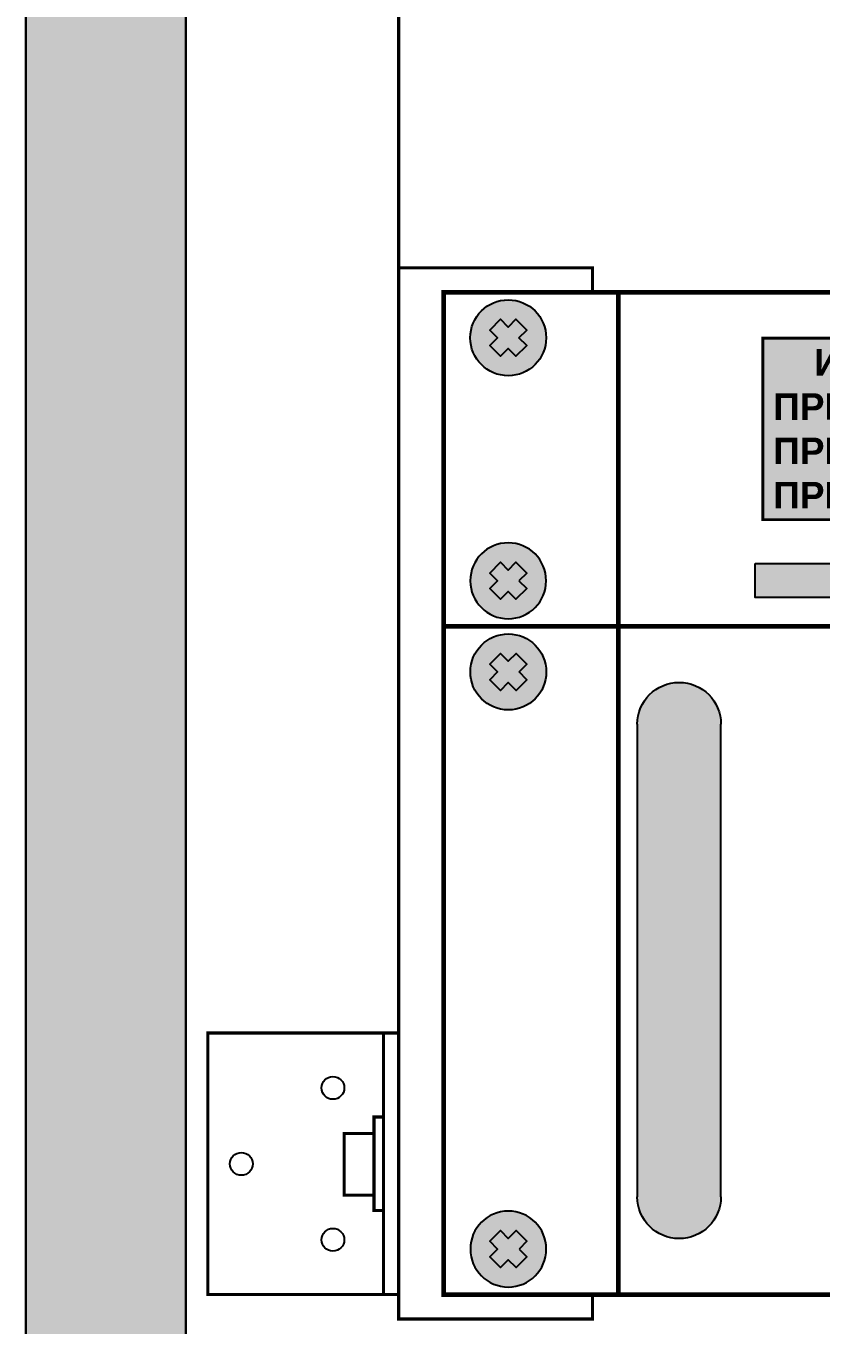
# Model space of a CAD drawing. Header units: millimetres. Extents: x -87434 to 499450, y -468665 to 122144.
# Drawn here: x 103824 to 105570, y 70924 to 73775 of the extents above; entities that cross this region are included whole.
import ezdxf

# ---------------------------------------------------------------- set-up
doc = ezdxf.new("R2010")
doc.units = ezdxf.units.MM
doc.linetypes.add('штриховая', pattern=[19.05, 12.7, -6.35])
doc.styles.add('АРИЭЛЬ', font='txt')

# ---------------------------------------------------------------- blocks, each defined once
blk = doc.blocks.new('*U1220')
at = {"true_color": 0xc7c7c7}
h = blk.add_hatch(color=9, dxfattribs=at)
h.set_gradient(color1=(93, 101, 98), color2=(179, 179, 179), tint=0.43, name='SPHERICAL')
h.paths.add_polyline_path([(10, 5, 1), (0, 5, 1)])
h.paths.add_polyline_path([(3.98, 2.56), (2.56, 3.98), (3.59, 5), (2.56, 6.02), (3.98, 7.44), (5, 6.41), (6.02, 7.44), (7.44, 6.02), (6.41, 5), (7.44, 3.98), (6.02, 2.56), (5, 3.59)], flags=16)
h = blk.add_hatch(color=250)
h.set_gradient(color1=(39, 42, 41), color2=(103, 113, 116), tint=0.43, name='SPHERICAL')
h.paths.add_polyline_path([(5, 6.41), (3.98, 7.44), (2.56, 6.02), (3.59, 5), (2.56, 3.98), (3.98, 2.56), (5, 3.59), (6.02, 2.56), (7.44, 3.98), (6.41, 5), (7.44, 6.02), (6.02, 7.44)])
at = {"color": 49, "lineweight": 25, "true_color": 0x474747}
blk.add_lwpolyline([(6.41, 5), (7.44, 6.02), (6.02, 7.44), (5, 6.41), (3.98, 7.44), (2.56, 6.02), (3.59, 5), (2.56, 3.98), (3.98, 2.56), (5, 3.59), (6.02, 2.56), (7.44, 3.98), (6.41, 5)], dxfattribs=at)
blk.add_circle((5, 5), 5, dxfattribs=at)
blk = doc.blocks.new('*U1230')
h = blk.add_hatch(color=63)
h.set_gradient(color1=(187, 211, 146), color2=(201, 220, 168), rotation=90, one_color=1, tint=0.76, name='INVCYLINDER')
h.paths.add_polyline_path([(42.03, 14.05), (120.03, 14.05), (120.03, 37.95), (42.03, 37.95)])
at = {"true_color": 0xb3b3b3}
h = blk.add_hatch(color=253, dxfattribs=at)
h.dxf.hatch_style = 1
h.paths.add_polyline_path([(41.03, 8.28), (41.03, 3.79), (120.03, 3.79), (120.03, 8.28)])
at = {"const_width": 0.6}
blk.add_lwpolyline([(0, 0), (482, 0), (482, 44), (0, 44)], close=True, dxfattribs=at)
blk.add_lwpolyline([(23, 0), (23, 44)], dxfattribs=at)
at = {"lineweight": 25, "const_width": 0.377}
blk.add_lwpolyline([(42.03, 14.05), (120.03, 14.05), (120.03, 37.95), (42.03, 37.95)], close=True, dxfattribs=at)
at = {"color": 253, "true_color": 0xb3b3b3}
blk.add_lwpolyline([(41.03, 8.28), (120.03, 8.28), (120.03, 3.79), (41.03, 3.79)], close=True, dxfattribs=at)
at = {"lineweight": 25}
blk.add_blockref('*U1220', (3.5, 33), dxfattribs=at)
at = {"lineweight": 25, "xscale": -1, "rotation": 180}
blk.add_blockref('*U1220', (3.5, 11), dxfattribs=at)
at = {"insert": (42.03, 26), "char_height": 3.5, "width": 78, "attachment_point": 4, "style": 'АРИЭЛЬ'}
blk.add_mtext('{\\fArial|b1|i0|c204|p34;     ИнформТелеСеть  БИП-03\\P ПРГ1  66.44  MHz   S=38   SN=26\\P ПРГ2  103.4  MHz   S=31   SN=22\\P ПРГ3  94.8    MHz   S=28   SN=23', dxfattribs=at)
blk = doc.blocks.new('*U1231')
blk.add_blockref('*U1230', (0, 0))
blk = doc.blocks.new('*U1244')
at = {"lineweight": 25}
h = blk.add_hatch(color=251, dxfattribs=at)
h.set_gradient(color1=(54, 55, 47), color2=(119, 120, 104), tint=0.44, name='SPHERICAL')
h.paths.add_polyline_path([(0, 67.73, 1), (11.02, 67.73, 1)])
h = blk.add_hatch(color=251, dxfattribs=at)
h.set_gradient(color1=(54, 55, 47), color2=(119, 120, 104), tint=0.44, name='CYLINDER')
h.paths.add_polyline_path([(0, 5.51), (11.02, 5.51), (11.02, 67.73), (0, 67.73)])
h = blk.add_hatch(color=251, dxfattribs=at)
h.set_gradient(color1=(54, 55, 47), color2=(119, 120, 104), tint=0.44, name='SPHERICAL')
h.paths.add_polyline_path([(11.02, 5.51, 1), (0, 5.51, 1)])
at = {"color": 250, "lineweight": 25, "true_color": 0x36372f}
for p, q in [((0, 5.51), (0, 67.73)), ((11.02, 67.73), (11.02, 5.51))]:
    blk.add_line(p, q, dxfattribs=at)
for centre, start, end in [((5.51, 67.73), 0, 180), ((5.51, 5.51), 180, 0)]:
    blk.add_arc(centre, 5.51, start, end, dxfattribs=at)
blk = doc.blocks.new('*U1233')
at = {"true_color": 0xc7c7c7}
h = blk.add_hatch(color=9, dxfattribs=at)
h.set_gradient(color1=(93, 101, 98), color2=(179, 179, 179), tint=0.43, name='SPHERICAL')
h.paths.add_polyline_path([(10, 5, 1), (0, 5, 1)])
h.paths.add_polyline_path([(3.98, 2.56), (2.56, 3.98), (3.59, 5), (2.56, 6.02), (3.98, 7.44), (5, 6.41), (6.02, 7.44), (7.44, 6.02), (6.41, 5), (7.44, 3.98), (6.02, 2.56), (5, 3.59)], flags=16)
h = blk.add_hatch(color=250)
h.set_gradient(color1=(39, 42, 41), color2=(103, 113, 116), tint=0.43, name='SPHERICAL')
h.paths.add_polyline_path([(5, 6.41), (3.98, 7.44), (2.56, 6.02), (3.59, 5), (2.56, 3.98), (3.98, 2.56), (5, 3.59), (6.02, 2.56), (7.44, 3.98), (6.41, 5), (7.44, 6.02), (6.02, 7.44)])
at = {"color": 49, "lineweight": 25, "true_color": 0x474747}
blk.add_lwpolyline([(6.41, 5), (7.44, 6.02), (6.02, 7.44), (5, 6.41), (3.98, 7.44), (2.56, 6.02), (3.59, 5), (2.56, 3.98), (3.98, 2.56), (5, 3.59), (6.02, 2.56), (7.44, 3.98), (6.41, 5)], dxfattribs=at)
blk.add_circle((5, 5), 5, dxfattribs=at)
blk = doc.blocks.new('*U1250')
at = {"const_width": 0.6}
blk.add_lwpolyline([(0, 0), (482, 0), (482, 88), (0, 88)], close=True, dxfattribs=at)
blk.add_lwpolyline([(23, 0), (23, 88)], dxfattribs=at)
at = {"lineweight": 25}
blk.add_blockref('*U1233', (3.5, 77), dxfattribs=at)
at = {"xscale": -1}
blk.add_blockref('*U1244', (36.51, 7.38), dxfattribs=at)
at = {"lineweight": 25, "xscale": -1, "rotation": 180}
blk.add_blockref('*U1233', (3.5, 11), dxfattribs=at)
blk = doc.blocks.new('*U1251')
blk.add_blockref('*U1250', (2532.32, 1151.71))
blk = doc.blocks.new('A$C0D4A27B5')
at = {"lineweight": 25}
h = blk.add_hatch(color=251, dxfattribs=at)
h.set_gradient(color1=(62, 64, 59), color2=(90, 93, 86), tint=0.46, name='INVHEMISPHERICAL')
h.paths.add_polyline_path([(0, 0), (650, 0), (650, -700), (0, -700)])
h.paths.add_polyline_path([(21.05, -21.05), (628.95, -21.05), (628.95, -678.95), (21.05, -678.95)], flags=16)
at = {"lineweight": 30}
for points in [[(0, 0), (650, 0), (650, -700), (0, -700)], [(21.05, -21.05), (628.95, -21.05), (628.95, -678.95), (21.05, -678.95)]]:
    blk.add_lwpolyline(points, close=True, dxfattribs=at)
at = {"color": 252, "linetype": 'штриховая', "const_width": 0.4}
blk.add_lwpolyline([(49.09, -189.02), (49.09, -348.75)], dxfattribs=at)
at = {"color": 252, "const_width": 0.4}
for points in [[(74.63, -483.71), (74.63, -487.17), (49.09, -487.17), (49.09, -348.75), (74.63, -348.75), (74.63, -351.71)], [(47.09, -449.51), (47.09, -483.96)]]:
    blk.add_lwpolyline(points, dxfattribs=at)
for points in [[(49.09, -449.51), (23.94, -449.51), (23.94, -483.96), (49.09, -483.96)], [(47.09, -472.9), (45.84, -472.9), (45.84, -460.57), (47.09, -460.57)], [(45.84, -462.74), (41.92, -462.74), (41.92, -470.87), (45.84, -470.87)]]:
    blk.add_lwpolyline(points, close=True, dxfattribs=at)
at = {"color": 252}
for centre in [(40.43, -456.74), (28.37, -466.74), (40.43, -476.74)]:
    blk.add_circle(centre, 1.5, dxfattribs=at)
for name, p in [('*U1231', (55.02, -395.96)), ('*U1251', (-2477.29, -1635.67))]:
    blk.add_blockref(name, p)

msp = doc.modelspace()

# ---------------------------------------------------------------- block references
at = {"xscale": 16.66666666666666, "yscale": 16.66666666666666, "zscale": 16.66666666666666}
msp.add_blockref('A$C0D4A27B5', (103824.48396, 79056.46287), dxfattribs=at)

doc.saveas('drawing.dxf')
